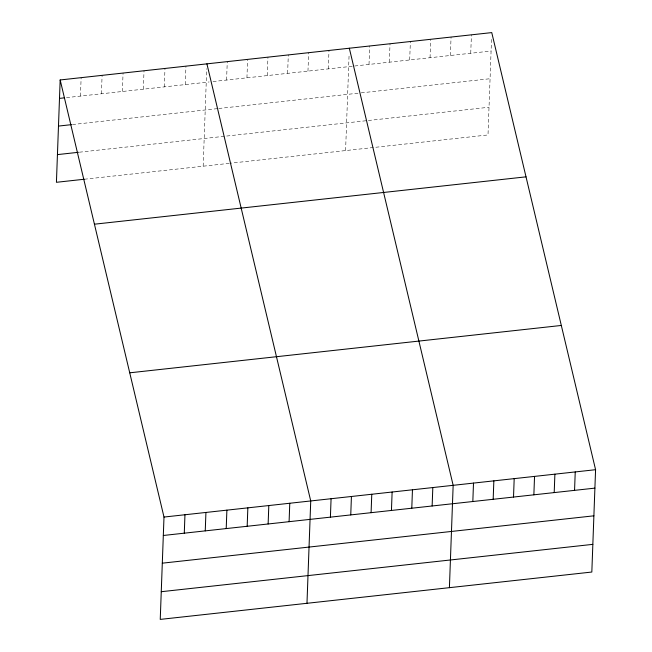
<?xml version="1.0" encoding="UTF-8"?>
<svg xmlns="http://www.w3.org/2000/svg" width="652" height="652" viewBox="0 0 652 652"><rect width="100%" height="100%" fill="white"/><g stroke="black" fill="none" stroke-linecap="round" stroke-linejoin="round"><path stroke-width="0.49" stroke-dasharray="3.26 2.44" d="M80.465 96.08L81.133 77.653M101.427 93.782L102.103 75.355M122.389 91.484L123.065 73.057M143.35 89.185L144.027 70.758M164.312 86.887L164.989 68.452M185.274 84.581L185.95 66.154M203.163 166.203L206.733 68.704M226.586 80.049L227.255 61.622M246.929 77.816L247.605 59.389M267.271 75.583L267.948 57.156M287.622 73.35L288.298 54.923M307.964 71.125L308.64 52.69M328.315 68.892L328.991 50.457M345.584 150.571L349.122 54.051M369.008 64.426L369.684 45.999M389.35 62.193L390.026 43.766M409.692 59.96L410.369 41.532M430.043 57.726L430.719 39.299M450.385 55.493L451.062 37.066M470.736 53.26L471.412 34.833M491.51 39.389L488.006 134.948L230.286 163.228M66.488 97.621L209.145 81.965M213.017 81.541L491.078 51.027M72.462 124.54L217.817 108.591M218.787 108.485L360.238 92.967M361.208 92.861L490.068 78.721M79.397 152.201L489.016 107.254M84.369 179.235L229.317 163.334"/><path stroke-width="0.98" d="M60.171 79.96L163.994 517.052L160.245 619.4L591.829 572.04L595.578 469.701L491.755 32.6L60.171 79.96L56.422 182.299L84.369 179.235M184.288 533.181L184.956 514.754M205.25 530.883L205.926 512.456M226.211 528.585L226.888 510.157M247.173 526.278L247.85 507.851M268.135 523.98L268.811 505.553M289.097 521.682L289.773 503.254M306.978 603.296L310.735 500.956L206.912 63.855M330.401 517.15L331.077 498.723M350.752 514.917L351.428 496.49M371.094 512.684L371.77 494.257M391.445 510.451L392.121 492.024M411.787 508.218L412.463 489.791M432.137 505.985L432.814 487.557M449.407 587.672L453.156 485.324L349.333 48.224M472.83 501.518L473.499 483.091M493.173 499.285L493.849 480.858M513.515 497.06L514.192 478.625M533.866 494.827L534.542 476.392M554.208 492.594L554.885 474.167M574.559 490.361L575.235 471.934M59.495 98.387L64.491 97.841M58.484 126.08L71.459 124.654M57.441 154.605L78.403 152.307M94.434 224.198L526.017 176.839M129.732 372.814L561.315 325.454M163.994 517.052L595.578 469.701M163.318 535.479L594.901 488.128M162.307 563.173L593.89 515.822M161.256 591.706L592.839 544.355"/></g></svg>
